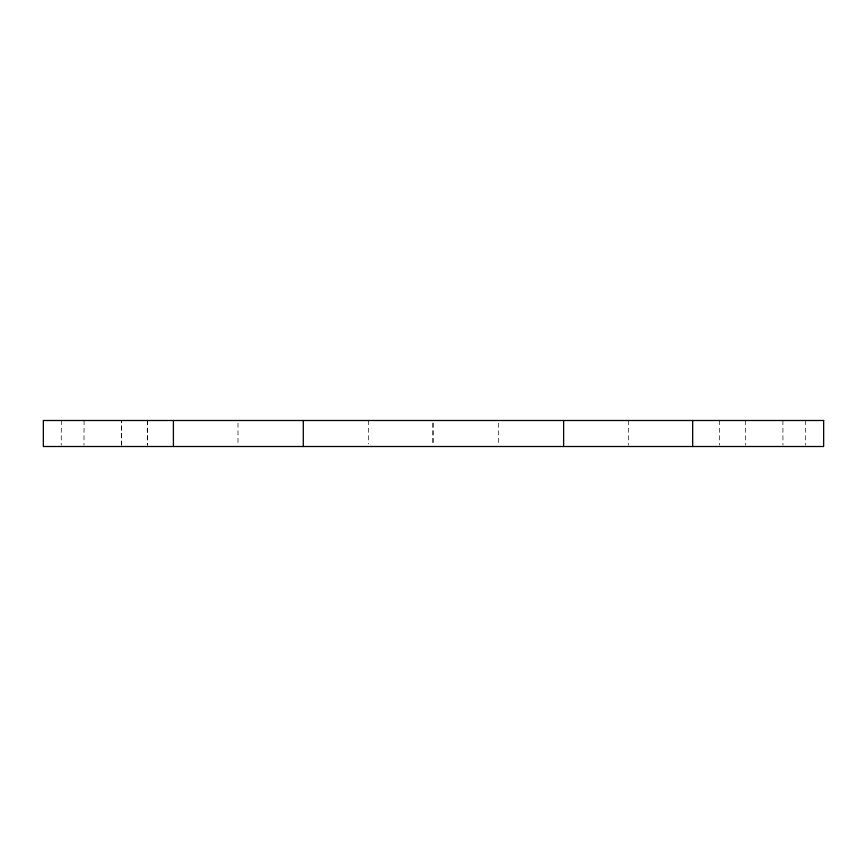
<?xml version="1.0" encoding="UTF-8"?>
<svg xmlns="http://www.w3.org/2000/svg" width="867" height="867" viewBox="0 0 867 867"><rect width="100%" height="100%" fill="white"/><g stroke="black" fill="none" stroke-linecap="round" stroke-linejoin="round"><path stroke-width="0.65" stroke-dasharray="4.33 3.25" d="M805.692 420.495L805.66 445.204M782.912 420.495L782.944 445.204M745.425 420.495L745.447 445.204M719.61 420.495L719.632 445.204M628.575 420.495L628.575 445.204M498.525 423.096L498.525 445.204M433.5 423.096L433.5 445.204M432.557 423.096L432.557 445.204M368.475 420.495L368.475 443.904M237.992 423.096L237.992 445.204M147.401 420.495L147.401 445.204M147.292 420.495L147.292 445.204M84.088 420.495L83.98 445.204M61.34 420.495L61.243 445.204M121.586 445.204L121.586 420.495L121.478 445.204"/><path stroke-width="1.3" d="M692.679 420.495L692.679 446.505M563.626 420.495L563.626 446.505M303.287 420.495L303.287 446.505M173.4 420.495L173.4 446.505M823.65 420.495L43.35 420.495L43.35 446.505L823.65 446.505L823.65 420.495"/></g></svg>
